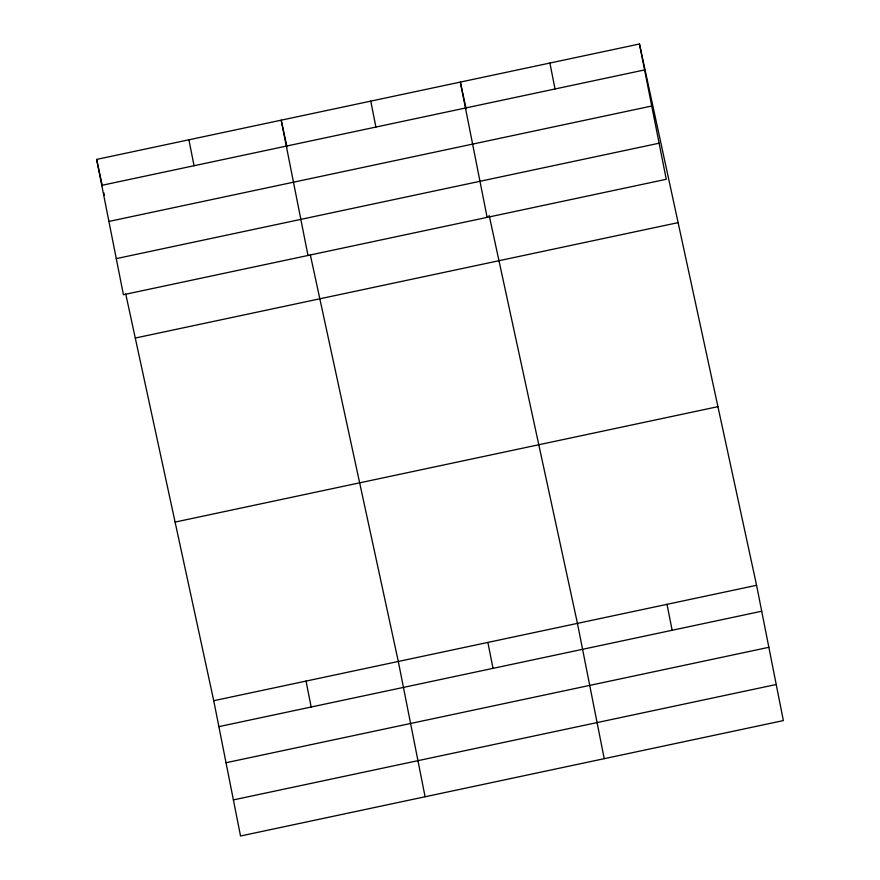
<?xml version="1.0" encoding="UTF-8"?>
<svg xmlns="http://www.w3.org/2000/svg" width="880" height="880" viewBox="0 0 880 880"><rect width="100%" height="100%" fill="white"/><g stroke="black" fill="none" stroke-linecap="round" stroke-linejoin="round"><path stroke-width="1.32" d="M639.463 44L666.259 179.289L123.42 294.712L96.635 159.412L639.463 44L756.58 585.288L783.365 720.588L240.537 836L213.741 700.711L125.763 294.052M101.761 185.35L644.6 69.927M108.911 221.441L651.75 106.018M116.27 258.621L659.109 143.209M135.278 338.041L678.117 222.629M175.098 522.082L717.937 406.659M213.741 700.711L756.58 585.288M218.878 726.638L761.717 611.226M226.028 762.729L768.856 647.306M233.387 799.909L776.226 684.497M466.103 108.746L460.328 82.082L487.124 217.382M489.17 215.391L577.445 623.381L604.23 758.67M286.968 146.839L281.193 120.175L307.989 255.464M310.321 254.815L398.31 661.463L425.095 796.763M96.635 159.412L102.399 186.076M103.84 192.742L104.423 195.404M667.007 604.329L672.144 630.267M549.901 63.041L555.038 88.979M487.872 642.422L493.009 668.349M370.766 101.134L375.903 127.061M306.031 681.087L311.157 707.014M188.914 139.799L194.051 165.726"/></g></svg>
